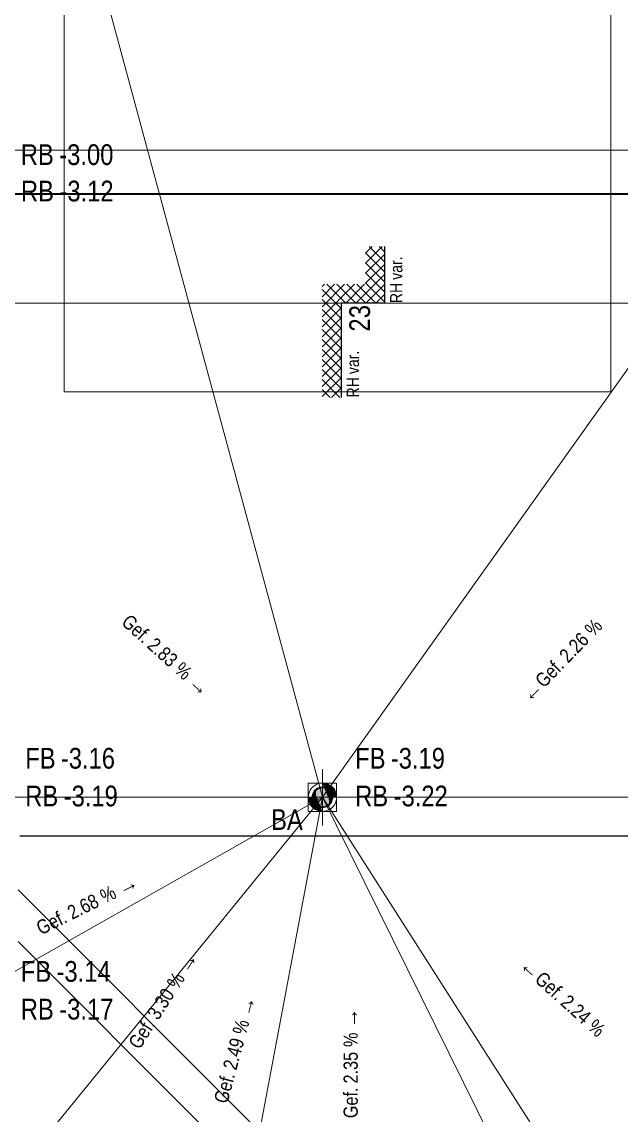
# Model space of a CAD drawing. Extents: x 885 to 2021, y 330 to 1122.
# Drawn here: x 1390.5 to 1454.1, y 655.9 to 771.8 of the extents above; entities that cross this region are included whole.
import ezdxf
from ezdxf.lldxf.tags import DXFTag

# ---------------------------------------------------------------- set-up
doc = ezdxf.new("R2010")
doc.units = 0
doc.layers.get('0').update_dxf_attribs({"lineweight": 18})
for name, color, linetype, lineweight in [('027 Oberhalb Neu', 7, 'Continuous', 25), ('030 Bodenaufbauten Neu', 7, 'Continuous', 25), ('035 Decken Neu', 7, 'Continuous', 25), ('060 Möbel Einbau Neu', 7, 'Continuous', 25), ('111 Bemassung Ausführung Koten Neu', 7, 'Continuous', 25), ('160 Beschriftungen Ausführung Neu', 7, 'Continuous', 25), ('320 Sanitär Neu', 7, 'Continuous', 25), ('322 Sanitär Beschriftung Neu', 7, 'Continuous', 25)]:
    doc.layers.add(name, color=color, linetype=linetype, lineweight=lineweight)
doc.layers.add('S_Regenwasser_Einlage', color=7, linetype='fein_strichliert-A0T8DHYQAL', lineweight=25, true_color=0x0066cc)
doc.layers.add('S_Schmutzwasser_Einlage', color=7, linetype='fein_strichliert-A0T8DHYQAL', lineweight=25, true_color=0xcc6600)
doc.styles.get("Standard").update_dxf_attribs({"font": 'arial.ttf'})
tags = doc.linetypes.add('fein_strichliert-A0T8DHYQAL', pattern=[4, 1, -2, 1]).pattern_tags.tags
tags[8:9] = [DXFTag(74, 4), DXFTag(75, 0), DXFTag(340, '0'), DXFTag(46, 0.0), DXFTag(50, 0.0), DXFTag(44, 0.0), DXFTag(45, 0.0)]
tags[6:7] = [DXFTag(74, 4), DXFTag(75, 0), DXFTag(340, '0'), DXFTag(46, 0.0), DXFTag(50, 0.0), DXFTag(44, 0.0), DXFTag(45, 0.0)]
tags[4:5] = [DXFTag(74, 4), DXFTag(75, 0), DXFTag(340, '0'), DXFTag(46, 0.0), DXFTag(50, 0.0), DXFTag(44, 0.0), DXFTag(45, 0.0)]
tags = doc.linetypes.add('Strich 3_1mm Kanten', pattern=[0.004, 0.003, -0.001]).pattern_tags.tags
tags[6:7] = [DXFTag(74, 4), DXFTag(75, 0), DXFTag(340, '0'), DXFTag(46, 1.0), DXFTag(50, 0.0), DXFTag(44, 0.0), DXFTag(45, 0.0)]
tags[4:5] = [DXFTag(74, 4), DXFTag(75, 0), DXFTag(340, '0'), DXFTag(46, 1.0), DXFTag(50, 0.0), DXFTag(44, 0.0), DXFTag(45, 0.0)]
tags = doc.linetypes.add('Strichpunkt 3_1_1mm Achsen', pattern=[0.005, 0.003, -0.001, 0, -0.001]).pattern_tags.tags
tags[10:11] = [DXFTag(74, 4), DXFTag(75, 0), DXFTag(340, '0'), DXFTag(46, 1.0), DXFTag(50, 0.0), DXFTag(44, 0.0), DXFTag(45, 0.0)]
tags[8:9] = [DXFTag(74, 4), DXFTag(75, 0), DXFTag(340, '0'), DXFTag(46, 1.0), DXFTag(50, 0.0), DXFTag(44, 0.0), DXFTag(45, 0.0)]
tags[6:7] = [DXFTag(74, 4), DXFTag(75, 0), DXFTag(340, '0'), DXFTag(46, 1.0), DXFTag(50, 0.0), DXFTag(44, 0.0), DXFTag(45, 0.0)]
tags[4:5] = [DXFTag(74, 4), DXFTag(75, 0), DXFTag(340, '0'), DXFTag(46, 1.0), DXFTag(50, 0.0), DXFTag(44, 0.0), DXFTag(45, 0.0)]
tags = doc.linetypes.add('Unsichtbare Linie', pattern='A,0,[1,5773_032 -1.UG1.shx,S=10,R=0,X=0,Y=0],-10,0', length=10).pattern_tags.tags
tags[14:15] = [DXFTag(74, 4), DXFTag(75, 0), DXFTag(340, '0'), DXFTag(46, 1.0), DXFTag(50, 0.0), DXFTag(44, 0.0), DXFTag(45, 0.0)]
tags[12:13] = [DXFTag(74, 4), DXFTag(75, 0), DXFTag(340, '0'), DXFTag(46, 1.0), DXFTag(50, 0.0), DXFTag(44, 0.0), DXFTag(45, 0.0)]

# ---------------------------------------------------------------- blocks, each defined once
blk = doc.blocks.new('Referenz-A0T8DHYSAL', base_point=(1035.58, 400))
at = {"layer": 'S_Regenwasser_Einlage', "color": 0, "lineweight": -2}
blk.add_line((1390.28, 685.5), (1482.87, 685.5), dxfattribs=at)
at = {"layer": 'S_Schmutzwasser_Einlage', "color": 0, "lineweight": -2}
for p, q in [((1390.09, 679.8), (1414.76, 655.12)), ((1390.09, 674.3), (1409.86, 654.52))]:
    blk.add_line(p, q, dxfattribs=at)
blk = doc.blocks.new('Referenz-A0T8DHYUAL', base_point=(896.59, 372.19))
at = {"layer": '027 Oberhalb Neu', "color": 0, "linetype": 'Strichpunkt 3_1_1mm Achsen', "lineweight": 13, "ltscale": 0.0169}
blk.add_line((1597.28, 758.2), (1100.38, 758.2), dxfattribs=at)
at = {"layer": '027 Oberhalb Neu', "color": 0, "linetype": 'Strichpunkt 3_1_1mm Achsen', "lineweight": 35, "ltscale": 0.1225}
blk.add_line((1105.18, 753.6), (1596.54, 753.6), dxfattribs=at)
at = {"layer": '030 Bodenaufbauten Neu', "color": 0, "linetype": 'Unsichtbare Linie', "lineweight": 13, "ltscale": 0.0169}
for p, q in [((1524.31, 832.6), (1422.38, 689.6)), ((1422.38, 689.6), (1524.31, 832.6)), ((1387.38, 819.1), (1422.38, 689.6)), ((1382.38, 640.6), (1422.38, 689.6)), ((1422.38, 689.6), (1382.38, 640.6)), ((1422.38, 689.6), (1387.38, 669.83)), ((1422.38, 689.6), (1387.38, 503.23)), ((1387.38, 669.83), (1422.38, 689.6)), ((1387.38, 689.6), (1422.38, 689.6)), ((1422.38, 689.6), (1387.38, 689.6)), ((1422.38, 689.6), (1525.4, 481.6)), ((1527.88, 524.6), (1422.38, 689.6)), ((1527.88, 689.6), (1422.38, 689.6)), ((1422.38, 689.6), (1527.88, 524.6)), ((1525.4, 481.6), (1422.38, 689.6)), ((1422.38, 689.6), (1527.88, 689.6))]:
    blk.add_line(p, q, dxfattribs=at)
at = {"layer": '030 Bodenaufbauten Neu', "color": 0, "linetype": 'Unsichtbare Linie', "lineweight": 13, "ltscale": 0.002197}
for p, q in [((1422.38, 689.6), (1387.38, 819.1)), ((1387.38, 503.23), (1422.38, 689.6))]:
    blk.add_line(p, q, dxfattribs=at)
at = {"layer": '035 Decken Neu', "color": 0, "linetype": 'Strich 3_1mm Kanten', "lineweight": 13, "ltscale": 0.0169}
for p, q in [((1382.38, 837.6), (1422.38, 689.6)), ((1422.38, 689.6), (1527.88, 837.6)), ((1422.38, 689.6), (1382.38, 476.6)), ((1422.38, 689.6), (1387.38, 689.6)), ((1527.88, 476.6), (1422.38, 689.6)), ((1527.88, 689.6), (1422.38, 689.6))]:
    blk.add_line(p, q, dxfattribs=at)
at = {"layer": '035 Decken Neu', "color": 0, "linetype": 'Strichpunkt 3_1_1mm Achsen', "lineweight": 13, "ltscale": 0.002197}
blk.add_line((1382.38, 742), (1527.88, 742), dxfattribs=at)
at = {"layer": '060 Möbel Einbau Neu', "color": 0, "lineweight": 13}
for p, q in [((1394.98, 732.6), (1394.98, 832.6)), ((1452.98, 732.6), (1452.98, 832.6)), ((1452.98, 732.6), (1394.98, 732.6))]:
    blk.add_line(p, q, dxfattribs=at)
at = {"layer": '111 Bemassung Ausführung Koten Neu', "color": 0, "lineweight": 13}
for p, q in [((1422.38, 686.6), (1422.38, 692.6)), ((1422.38, 686.6), (1422.38, 692.6)), ((1419.38, 689.6), (1425.38, 689.6)), ((1419.38, 689.6), (1425.38, 689.6))]:
    blk.add_line(p, q, dxfattribs=at)
at = {"layer": '111 Bemassung Ausführung Koten Neu', "color": 0, "linetype": 'Continuous', "lineweight": 13, "ltscale": 0.0169}
for p, q in [((1421.63, 690.9), (1421.47, 690.79)), ((1421.63, 690.9), (1421.47, 690.79)), ((1421.8, 690.99), (1421.63, 690.9)), ((1421.8, 690.99), (1421.63, 690.9)), ((1421.99, 691.05), (1421.8, 690.99)), ((1421.99, 691.05), (1421.8, 690.99)), ((1422.18, 691.09), (1421.99, 691.05)), ((1422.18, 691.09), (1421.99, 691.05)), ((1422.38, 691.1), (1422.18, 691.09)), ((1422.38, 691.1), (1422.18, 691.09)), ((1422.57, 691.09), (1422.38, 691.1)), ((1422.57, 691.09), (1422.38, 691.1)), ((1422.77, 691.05), (1422.57, 691.09)), ((1422.77, 691.05), (1422.57, 691.09)), ((1422.95, 690.99), (1422.77, 691.05)), ((1422.95, 690.99), (1422.77, 691.05)), ((1423.13, 690.9), (1422.95, 690.99)), ((1423.13, 690.9), (1422.95, 690.99)), ((1423.29, 690.79), (1423.13, 690.9)), ((1423.29, 690.79), (1423.13, 690.9)), ((1420.89, 689.8), (1420.88, 689.6)), ((1420.89, 689.8), (1420.88, 689.6)), ((1420.93, 689.99), (1420.89, 689.8)), ((1420.93, 689.99), (1420.89, 689.8)), ((1420.99, 690.18), (1420.93, 689.99)), ((1420.99, 690.18), (1420.93, 689.99)), ((1421.08, 690.35), (1420.99, 690.18)), ((1421.08, 690.35), (1420.99, 690.18)), ((1421.19, 690.52), (1421.08, 690.35)), ((1421.19, 690.52), (1421.08, 690.35)), ((1421.32, 690.66), (1421.19, 690.52)), ((1421.32, 690.66), (1421.19, 690.52)), ((1421.47, 690.79), (1421.32, 690.66)), ((1421.47, 690.79), (1421.32, 690.66)), ((1423.44, 690.66), (1423.29, 690.79)), ((1423.44, 690.66), (1423.29, 690.79)), ((1423.57, 690.52), (1423.44, 690.66)), ((1423.57, 690.52), (1423.44, 690.66)), ((1423.68, 690.35), (1423.57, 690.52)), ((1423.68, 690.35), (1423.57, 690.52)), ((1423.76, 690.18), (1423.68, 690.35)), ((1423.76, 690.18), (1423.68, 690.35)), ((1423.83, 689.99), (1423.76, 690.18)), ((1423.83, 689.99), (1423.76, 690.18)), ((1423.87, 689.8), (1423.83, 689.99)), ((1423.87, 689.8), (1423.83, 689.99)), ((1423.88, 689.6), (1423.87, 689.8)), ((1423.88, 689.6), (1423.87, 689.8)), ((1420.88, 689.6), (1420.89, 689.41)), ((1420.88, 689.6), (1420.89, 689.41)), ((1420.89, 689.41), (1420.93, 689.21)), ((1420.89, 689.41), (1420.93, 689.21)), ((1420.93, 689.21), (1420.99, 689.03)), ((1420.93, 689.21), (1420.99, 689.03)), ((1420.99, 689.03), (1421.08, 688.85)), ((1420.99, 689.03), (1421.08, 688.85)), ((1421.08, 688.85), (1421.19, 688.69)), ((1421.08, 688.85), (1421.19, 688.69)), ((1421.19, 688.69), (1421.32, 688.54)), ((1421.19, 688.69), (1421.32, 688.54)), ((1421.32, 688.54), (1421.47, 688.41)), ((1421.32, 688.54), (1421.47, 688.41)), ((1423.29, 688.41), (1423.44, 688.54)), ((1423.29, 688.41), (1423.44, 688.54)), ((1423.44, 688.54), (1423.57, 688.69)), ((1423.44, 688.54), (1423.57, 688.69)), ((1423.57, 688.69), (1423.68, 688.85)), ((1423.57, 688.69), (1423.68, 688.85)), ((1423.68, 688.85), (1423.76, 689.03)), ((1423.68, 688.85), (1423.76, 689.03)), ((1423.76, 689.03), (1423.83, 689.21)), ((1423.76, 689.03), (1423.83, 689.21)), ((1423.83, 689.21), (1423.87, 689.41)), ((1423.83, 689.21), (1423.87, 689.41)), ((1423.87, 689.41), (1423.88, 689.6)), ((1423.87, 689.41), (1423.88, 689.6)), ((1421.47, 688.41), (1421.63, 688.3)), ((1421.47, 688.41), (1421.63, 688.3)), ((1421.63, 688.3), (1421.8, 688.22)), ((1421.63, 688.3), (1421.8, 688.22)), ((1421.8, 688.22), (1421.99, 688.15)), ((1421.8, 688.22), (1421.99, 688.15)), ((1421.99, 688.15), (1422.18, 688.12)), ((1421.99, 688.15), (1422.18, 688.12)), ((1422.18, 688.12), (1422.38, 688.1)), ((1422.18, 688.12), (1422.38, 688.1)), ((1422.38, 688.1), (1422.57, 688.12)), ((1422.38, 688.1), (1422.57, 688.12)), ((1422.57, 688.12), (1422.77, 688.15)), ((1422.57, 688.12), (1422.77, 688.15)), ((1422.77, 688.15), (1422.95, 688.22)), ((1422.77, 688.15), (1422.95, 688.22)), ((1422.95, 688.22), (1423.13, 688.3)), ((1422.95, 688.22), (1423.13, 688.3)), ((1423.13, 688.3), (1423.29, 688.41)), ((1423.13, 688.3), (1423.29, 688.41))]:
    blk.add_line(p, q, dxfattribs=at)
at = {"layer": '111 Bemassung Ausführung Koten Neu', "color": 0, "linetype": 'Continuous', "lineweight": 0, "ltscale": 0.0169}
for points in [[(1422.38, 689.6), (1422.95, 689.6), (1422.38, 691.1)], [(1422.95, 690.99), (1422.42, 690.99), (1422.38, 691.1)], [(1422.95, 689.6), (1422.95, 690.99), (1422.42, 690.99)], [(1422.95, 689.6), (1423.44, 689.6), (1422.95, 690.99)], [(1423.44, 690.66), (1423.07, 690.66), (1422.95, 690.99)], [(1423.44, 689.6), (1423.44, 690.66), (1423.07, 690.66)], [(1423.44, 689.6), (1423.76, 689.6), (1423.44, 690.66)], [(1423.76, 690.18), (1423.59, 690.18), (1423.44, 690.66)], [(1423.76, 689.6), (1423.76, 690.18), (1423.59, 690.18)], [(1423.76, 689.6), (1423.88, 689.6), (1423.76, 690.18)], [(1420.99, 689.03), (1420.99, 689.6), (1420.88, 689.6)], [(1421.17, 689.03), (1420.99, 689.03), (1420.99, 689.6)], [(1421.32, 688.54), (1421.32, 689.6), (1420.99, 689.6)], [(1421.32, 688.54), (1421.17, 689.03), (1420.99, 689.03)], [(1421.69, 688.54), (1421.32, 688.54), (1421.32, 689.6)], [(1421.8, 688.22), (1421.8, 689.6), (1421.32, 689.6)], [(1421.8, 688.22), (1421.69, 688.54), (1421.32, 688.54)], [(1422.33, 688.22), (1421.8, 688.22), (1421.8, 689.6)], [(1422.38, 688.1), (1422.38, 689.6), (1421.8, 689.6)], [(1422.38, 688.1), (1422.33, 688.22), (1421.8, 688.22)]]:
    blk.add_solid(points, dxfattribs=at)
at = {"layer": '160 Beschriftungen Ausführung Neu', "color": 0, "linetype": 'Continuous', "lineweight": 13, "ltscale": 0.0169}
for p, q in [((1426.95, 747.28), (1427.67, 748)), ((1426.95, 746.22), (1428.73, 748)), ((1428.95, 746.39), (1427.33, 748)), ((1428.95, 747.45), (1428.39, 748)), ((1428.95, 745.33), (1426.95, 747.33)), ((1426.95, 745.16), (1428.95, 747.16)), ((1428.95, 744.27), (1426.95, 746.27)), ((1426.95, 744.1), (1428.95, 746.1)), ((1425.91, 742), (1428.95, 745.04)), ((1428.95, 743.21), (1426.95, 745.21)), ((1422.35, 743.75), (1422.61, 744)), ((1422.35, 742.68), (1423.67, 744)), ((1422.35, 741.62), (1424.73, 744)), ((1422.35, 740.56), (1425.79, 744)), ((1424.35, 741.44), (1422.35, 743.44)), ((1424.85, 742), (1422.85, 744)), ((1425.91, 742), (1423.91, 744)), ((1424.85, 742), (1426.85, 744)), ((1426.97, 742), (1424.97, 744)), ((1428.03, 742), (1426.03, 744)), ((1428.95, 742.15), (1426.95, 744.15)), ((1426.97, 742), (1428.95, 743.98)), ((1424.35, 740.38), (1422.35, 742.38)), ((1428.03, 742), (1428.95, 742.92)), ((1422.35, 739.5), (1424.35, 741.5)), ((1424.35, 739.32), (1422.35, 741.32)), ((1422.35, 738.44), (1424.35, 740.44)), ((1424.35, 738.26), (1422.35, 740.26)), ((1422.35, 737.38), (1424.35, 739.38)), ((1424.35, 737.2), (1422.35, 739.2)), ((1422.35, 736.32), (1424.35, 738.32)), ((1424.35, 736.14), (1422.35, 738.14)), ((1422.35, 735.26), (1424.35, 737.26)), ((1424.35, 735.08), (1422.35, 737.08)), ((1422.35, 734.2), (1424.35, 736.2)), ((1424.35, 734.02), (1422.35, 736.02)), ((1422.35, 733.14), (1424.35, 735.14)), ((1424.35, 732.96), (1422.35, 734.96)), ((1422.35, 732.08), (1424.35, 734.08)), ((1424.24, 732), (1422.35, 733.9)), ((1423.18, 732), (1422.35, 732.84)), ((1423.33, 732), (1424.35, 733.02))]:
    blk.add_line(p, q, dxfattribs=at)
at = {"layer": '160 Beschriftungen Ausführung Neu', "color": 0, "linetype": 'Continuous', "lineweight": -2, "ltscale": 0.0625}
for p, q in [((1428.95, 748), (1428.95, 742)), ((1428.95, 742), (1424.35, 742)), ((1424.35, 742), (1424.35, 732))]:
    blk.add_line(p, q, dxfattribs=at)
at = {"layer": '320 Sanitär Neu', "color": 0, "lineweight": 13}
for p, q in [((1420.88, 691.1), (1420.88, 688.1)), ((1423.88, 691.1), (1420.88, 691.1)), ((1423.88, 688.1), (1423.88, 691.1)), ((1421.51, 690.1), (1421.4, 690.1)), ((1421.51, 689.1), (1421.4, 689.1)), ((1420.88, 688.1), (1423.88, 688.1))]:
    blk.add_line(p, q, dxfattribs=at)
at = {"layer": '320 Sanitär Neu', "color": 0, "linetype": 'Continuous', "lineweight": 13, "ltscale": 0.0169}
for p, q in [((1421.29, 689.75), (1421.28, 689.6)), ((1421.32, 689.89), (1421.29, 689.75)), ((1421.36, 690.02), (1421.32, 689.89)), ((1421.43, 690.15), (1421.36, 690.02)), ((1421.39, 689.73), (1421.38, 689.6)), ((1421.41, 689.86), (1421.39, 689.73)), ((1421.45, 689.99), (1421.41, 689.86)), ((1421.51, 690.27), (1421.43, 690.15)), ((1421.51, 690.1), (1421.45, 689.99)), ((1421.6, 690.38), (1421.51, 690.27)), ((1421.59, 690.21), (1421.51, 690.1)), ((1421.67, 690.31), (1421.59, 690.21)), ((1421.71, 690.48), (1421.6, 690.38)), ((1421.77, 690.4), (1421.67, 690.31)), ((1421.83, 690.56), (1421.71, 690.48)), ((1421.88, 690.47), (1421.77, 690.4)), ((1421.96, 690.62), (1421.83, 690.56)), ((1422, 690.53), (1421.88, 690.47)), ((1422.09, 690.67), (1421.96, 690.62)), ((1422.12, 690.57), (1422, 690.53)), ((1422.23, 690.69), (1422.09, 690.67)), ((1422.25, 690.59), (1422.12, 690.57)), ((1422.38, 690.7), (1422.23, 690.69)), ((1422.38, 690.6), (1422.25, 690.59)), ((1422.52, 690.69), (1422.38, 690.7)), ((1422.51, 690.59), (1422.38, 690.6)), ((1422.64, 690.57), (1422.51, 690.59)), ((1422.66, 690.67), (1422.52, 690.69)), ((1422.76, 690.53), (1422.64, 690.57)), ((1422.8, 690.62), (1422.66, 690.67)), ((1422.88, 690.47), (1422.76, 690.53)), ((1422.93, 690.56), (1422.8, 690.62)), ((1422.99, 690.4), (1422.88, 690.47)), ((1423.05, 690.48), (1422.93, 690.56)), ((1423.09, 690.31), (1422.99, 690.4)), ((1423.16, 690.38), (1423.05, 690.48)), ((1423.17, 690.21), (1423.09, 690.31)), ((1423.25, 690.27), (1423.16, 690.38)), ((1423.24, 690.1), (1423.17, 690.21)), ((1423.3, 689.99), (1423.24, 690.1)), ((1423.33, 690.15), (1423.25, 690.27)), ((1423.34, 689.86), (1423.3, 689.99)), ((1423.39, 690.02), (1423.33, 690.15)), ((1423.37, 689.73), (1423.34, 689.86)), ((1423.38, 689.6), (1423.37, 689.73)), ((1423.44, 689.89), (1423.39, 690.02)), ((1423.47, 689.75), (1423.44, 689.89)), ((1423.48, 689.6), (1423.47, 689.75)), ((1421.28, 689.6), (1421.29, 689.46)), ((1421.29, 689.46), (1421.32, 689.32)), ((1421.32, 689.32), (1421.36, 689.18)), ((1421.36, 689.18), (1421.43, 689.05)), ((1421.38, 689.6), (1421.39, 689.47)), ((1421.39, 689.47), (1421.41, 689.34)), ((1421.41, 689.34), (1421.45, 689.22)), ((1421.43, 689.05), (1421.51, 688.93)), ((1421.45, 689.22), (1421.51, 689.1)), ((1421.51, 689.1), (1421.59, 688.99)), ((1421.51, 688.93), (1421.6, 688.82)), ((1421.59, 688.99), (1421.67, 688.9)), ((1421.6, 688.82), (1421.71, 688.73)), ((1421.67, 688.9), (1421.77, 688.81)), ((1421.71, 688.73), (1421.83, 688.65)), ((1421.77, 688.81), (1421.88, 688.74)), ((1421.83, 688.65), (1421.96, 688.59)), ((1421.88, 688.74), (1422, 688.68)), ((1421.96, 688.59), (1422.09, 688.54)), ((1422, 688.68), (1422.12, 688.64)), ((1422.09, 688.54), (1422.23, 688.51)), ((1422.12, 688.64), (1422.25, 688.61)), ((1422.25, 688.61), (1422.38, 688.6)), ((1422.38, 688.6), (1422.51, 688.61)), ((1422.51, 688.61), (1422.64, 688.64)), ((1422.52, 688.51), (1422.66, 688.54)), ((1422.64, 688.64), (1422.76, 688.68)), ((1422.66, 688.54), (1422.8, 688.59)), ((1422.76, 688.68), (1422.88, 688.74)), ((1422.8, 688.59), (1422.93, 688.65)), ((1422.88, 688.74), (1422.99, 688.81)), ((1422.93, 688.65), (1423.05, 688.73)), ((1422.99, 688.81), (1423.09, 688.9)), ((1423.05, 688.73), (1423.16, 688.82)), ((1423.09, 688.9), (1423.17, 688.99)), ((1423.16, 688.82), (1423.25, 688.93)), ((1423.17, 688.99), (1423.24, 689.1)), ((1423.24, 689.1), (1423.3, 689.22)), ((1423.25, 688.93), (1423.33, 689.05)), ((1423.3, 689.22), (1423.34, 689.34)), ((1423.33, 689.05), (1423.39, 689.18)), ((1423.34, 689.34), (1423.37, 689.47)), ((1423.37, 689.47), (1423.38, 689.6)), ((1423.39, 689.18), (1423.44, 689.32)), ((1423.44, 689.32), (1423.47, 689.46)), ((1423.47, 689.46), (1423.48, 689.6)), ((1422.23, 688.51), (1422.38, 688.5)), ((1422.38, 688.5), (1422.52, 688.51))]:
    blk.add_line(p, q, dxfattribs=at)
at = {"layer": '320 Sanitär Neu', "color": 0, "linetype": 'Continuous', "lineweight": 0, "ltscale": 0.0169}
for points in [[(1421.29, 689.6), (1421.28, 689.6), (1421.29, 689.78)], [(1421.29, 689.6), (1421.28, 689.6), (1421.29, 689.77)], [(1421.33, 689.77), (1421.29, 689.77), (1421.33, 689.94)], [(1421.33, 689.78), (1421.29, 689.78), (1421.33, 689.94)], [(1421.32, 689.43), (1421.29, 689.43), (1421.29, 689.78)], [(1421.33, 689.26), (1421.33, 689.78), (1421.29, 689.78)], [(1421.32, 689.43), (1421.29, 689.43), (1421.29, 689.77)], [(1421.33, 689.26), (1421.33, 689.77), (1421.29, 689.77)], [(1421.38, 689.94), (1421.33, 689.94), (1421.38, 690.06)], [(1421.38, 689.94), (1421.33, 689.94), (1421.38, 690.05)], [(1421.37, 689.26), (1421.33, 689.26), (1421.33, 689.94)], [(1421.38, 689.15), (1421.38, 689.94), (1421.33, 689.94)], [(1421.37, 689.26), (1421.33, 689.26), (1421.33, 689.94)], [(1421.38, 689.68), (1421.38, 689.94), (1421.33, 689.94)], [(1421.38, 689.53), (1421.36, 689.53), (1421.33, 689.94)], [(1421.38, 689.68), (1421.36, 689.68), (1421.33, 689.94)], [(1421.4, 690.06), (1421.38, 690.06), (1421.4, 690.1)], [(1421.39, 690.05), (1421.38, 690.05), (1421.39, 690.08)], [(1421.4, 689.79), (1421.38, 689.79), (1421.38, 690.06)], [(1421.4, 689.79), (1421.4, 690.06), (1421.38, 690.06)], [(1421.39, 689.76), (1421.38, 689.76), (1421.38, 690.05)], [(1421.39, 689.76), (1421.39, 690.05), (1421.38, 690.05)], [(1421.38, 689.68), (1421.4, 689.79), (1421.38, 689.79)], [(1421.38, 689.6), (1421.39, 689.76), (1421.38, 689.76)], [(1421.39, 689.6), (1421.38, 689.6), (1421.39, 689.76)], [(1421.4, 690.08), (1421.39, 690.08), (1421.4, 690.1)], [(1421.4, 689.79), (1421.39, 689.79), (1421.39, 690.08)], [(1421.4, 689.79), (1421.4, 690.08), (1421.39, 690.08)], [(1421.43, 689.76), (1421.39, 689.76), (1421.43, 689.91)], [(1421.39, 689.76), (1421.4, 689.79), (1421.39, 689.79)], [(1421.42, 689.45), (1421.39, 689.45), (1421.39, 689.76)], [(1421.43, 689.29), (1421.43, 689.76), (1421.39, 689.76)], [(1421.43, 690.1), (1421.4, 690.1), (1421.43, 690.15)], [(1421.43, 689.91), (1421.4, 689.91), (1421.4, 690.1)], [(1421.43, 689.91), (1421.43, 690.1), (1421.4, 690.1)], [(1421.4, 689.83), (1421.4, 689.83), (1421.4, 690.1)], [(1421.4, 689.83), (1421.4, 690.1), (1421.4, 690.1)], [(1421.45, 689.97), (1421.4, 689.97), (1421.4, 690.1)], [(1421.45, 689.97), (1421.45, 690.1), (1421.4, 690.1)], [(1421.4, 689.83), (1421.45, 689.97), (1421.4, 689.97)], [(1421.4, 689.79), (1421.43, 689.91), (1421.4, 689.91)], [(1421.4, 689.79), (1421.4, 689.83), (1421.4, 689.83)], [(1421.49, 690.15), (1421.43, 690.15), (1421.49, 690.25)], [(1421.49, 690.06), (1421.43, 690.06), (1421.43, 690.15)], [(1421.49, 690.06), (1421.49, 690.15), (1421.43, 690.15)], [(1421.43, 689.91), (1421.49, 690.06), (1421.43, 690.06)], [(1421.49, 689.91), (1421.43, 689.91), (1421.49, 690.06)], [(1421.48, 689.29), (1421.43, 689.29), (1421.43, 689.91)], [(1421.49, 689.15), (1421.49, 689.91), (1421.43, 689.91)], [(1421.45, 689.97), (1421.51, 690.1), (1421.45, 690.1)], [(1421.57, 690.25), (1421.49, 690.25), (1421.57, 690.34)], [(1421.49, 690.06), (1421.49, 690.06), (1421.49, 690.25)], [(1421.49, 690.06), (1421.49, 690.25), (1421.49, 690.25)], [(1421.49, 690.25), (1421.49, 690.25), (1421.49, 690.25)], [(1421.57, 690.19), (1421.49, 690.19), (1421.49, 690.25)], [(1421.57, 690.19), (1421.57, 690.25), (1421.49, 690.25)], [(1421.49, 690.06), (1421.57, 690.19), (1421.49, 690.19)], [(1421.57, 690.06), (1421.49, 690.06), (1421.57, 690.19)], [(1421.49, 690.06), (1421.49, 690.06), (1421.49, 690.06)], [(1421.56, 689.15), (1421.49, 689.15), (1421.49, 690.06)], [(1421.57, 689.01), (1421.57, 690.06), (1421.49, 690.06)], [(1421.6, 690.34), (1421.57, 690.34), (1421.6, 690.38)], [(1421.6, 690.23), (1421.57, 690.23), (1421.57, 690.34)], [(1421.6, 690.23), (1421.6, 690.34), (1421.57, 690.34)], [(1421.67, 690.19), (1421.57, 690.19), (1421.67, 690.31)], [(1421.57, 690.19), (1421.6, 690.23), (1421.57, 690.23)], [(1421.66, 689.01), (1421.57, 689.01), (1421.57, 690.19)], [(1421.67, 688.9), (1421.67, 690.19), (1421.57, 690.19)], [(1421.67, 690.38), (1421.6, 690.38), (1421.67, 690.44)], [(1421.67, 690.31), (1421.6, 690.31), (1421.6, 690.38)], [(1421.67, 690.31), (1421.67, 690.38), (1421.6, 690.38)], [(1421.6, 690.23), (1421.67, 690.31), (1421.6, 690.31)], [(1421.73, 690.44), (1421.67, 690.44), (1421.73, 690.49)], [(1421.73, 690.36), (1421.67, 690.36), (1421.67, 690.44)], [(1421.73, 690.36), (1421.73, 690.44), (1421.67, 690.44)], [(1421.79, 690.31), (1421.67, 690.31), (1421.79, 690.41)], [(1421.67, 690.31), (1421.73, 690.36), (1421.67, 690.36)], [(1421.78, 688.9), (1421.67, 688.9), (1421.67, 690.31)], [(1421.79, 688.79), (1421.79, 690.31), (1421.67, 690.31)], [(1421.79, 690.49), (1421.73, 690.49), (1421.79, 690.53)], [(1421.79, 690.41), (1421.73, 690.41), (1421.73, 690.49)], [(1421.79, 690.41), (1421.79, 690.49), (1421.73, 690.49)], [(1421.73, 690.36), (1421.79, 690.41), (1421.73, 690.41)], [(1421.88, 690.53), (1421.79, 690.53), (1421.88, 690.58)], [(1421.88, 690.47), (1421.79, 690.47), (1421.79, 690.53)], [(1421.88, 690.47), (1421.88, 690.53), (1421.79, 690.53)], [(1421.92, 690.41), (1421.79, 690.41), (1421.92, 690.49)], [(1421.79, 690.41), (1421.88, 690.47), (1421.79, 690.47)], [(1421.92, 688.79), (1421.79, 688.79), (1421.79, 690.41)], [(1421.92, 688.71), (1421.92, 690.41), (1421.79, 690.41)], [(1421.92, 690.58), (1421.88, 690.58), (1421.92, 690.6)], [(1421.92, 690.49), (1421.88, 690.49), (1421.88, 690.58)], [(1421.92, 690.49), (1421.92, 690.58), (1421.88, 690.58)], [(1421.88, 690.47), (1421.92, 690.49), (1421.88, 690.49)], [(1422.04, 690.6), (1421.92, 690.6), (1422.04, 690.65)], [(1422.04, 690.54), (1421.92, 690.54), (1421.92, 690.6)], [(1422.04, 690.54), (1422.04, 690.6), (1421.92, 690.6)], [(1422.07, 690.49), (1421.92, 690.49), (1422.07, 690.55)], [(1421.92, 690.49), (1422.04, 690.54), (1421.92, 690.54)], [(1422.06, 688.71), (1421.92, 688.71), (1421.92, 690.49)], [(1422.07, 688.65), (1422.07, 690.49), (1421.92, 690.49)], [(1422.07, 690.65), (1422.04, 690.65), (1422.07, 690.66)], [(1422.07, 690.55), (1422.04, 690.55), (1422.04, 690.65)], [(1422.07, 690.55), (1422.07, 690.65), (1422.04, 690.65)], [(1422.04, 690.54), (1422.07, 690.55), (1422.04, 690.55)], [(1422.21, 690.66), (1422.07, 690.66), (1422.21, 690.69)], [(1422.21, 690.59), (1422.07, 690.59), (1422.07, 690.66)], [(1422.21, 690.59), (1422.21, 690.66), (1422.07, 690.66)], [(1422.07, 690.55), (1422.21, 690.59), (1422.07, 690.59)], [(1422.22, 690.55), (1422.07, 690.55), (1422.22, 690.59)], [(1422.22, 688.65), (1422.07, 688.65), (1422.07, 690.55)], [(1422.22, 688.62), (1422.22, 690.55), (1422.07, 690.55)], [(1422.22, 690.59), (1422.21, 690.59), (1422.21, 690.69)], [(1422.22, 690.59), (1422.22, 690.69), (1422.21, 690.69)], [(1422.22, 690.69), (1422.21, 690.69), (1422.22, 690.69)], [(1422.21, 690.59), (1422.22, 690.59), (1422.21, 690.59)], [(1422.38, 690.69), (1422.22, 690.69), (1422.38, 690.7)], [(1422.38, 690.6), (1422.22, 690.6), (1422.22, 690.69)], [(1422.38, 690.6), (1422.38, 690.69), (1422.22, 690.69)], [(1422.22, 690.59), (1422.38, 690.6), (1422.22, 690.6)], [(1422.38, 690.59), (1422.22, 690.59), (1422.38, 690.6)], [(1422.38, 688.62), (1422.22, 688.62), (1422.22, 690.59)], [(1422.38, 688.6), (1422.38, 690.59), (1422.22, 690.59)], [(1422.52, 690.6), (1422.38, 690.6), (1422.38, 690.7)], [(1422.53, 690.69), (1422.4, 690.69), (1422.38, 690.7)], [(1422.53, 690.59), (1422.52, 690.6), (1422.38, 690.6)], [(1422.53, 688.62), (1422.38, 688.62), (1422.38, 690.6)], [(1422.53, 690.59), (1422.38, 690.59), (1422.38, 690.6)], [(1422.53, 688.62), (1422.53, 690.59), (1422.38, 690.59)], [(1422.53, 690.59), (1422.53, 690.69), (1422.4, 690.69)], [(1422.55, 690.59), (1422.53, 690.59), (1422.53, 690.69)], [(1422.55, 690.69), (1422.54, 690.69), (1422.53, 690.69)], [(1422.55, 690.59), (1422.55, 690.59), (1422.53, 690.59)], [(1422.69, 688.65), (1422.53, 688.65), (1422.53, 690.59)], [(1422.69, 690.55), (1422.54, 690.55), (1422.53, 690.59)], [(1422.55, 690.59), (1422.55, 690.69), (1422.54, 690.69)], [(1422.69, 688.65), (1422.69, 690.55), (1422.54, 690.55)], [(1422.65, 690.59), (1422.55, 690.59), (1422.55, 690.69)], [(1422.69, 690.66), (1422.58, 690.66), (1422.55, 690.69)], [(1422.69, 690.55), (1422.65, 690.59), (1422.55, 690.59)], [(1422.69, 690.55), (1422.69, 690.66), (1422.58, 690.66)], [(1422.71, 690.55), (1422.69, 690.55), (1422.69, 690.66)], [(1422.72, 690.65), (1422.69, 690.65), (1422.69, 690.66)], [(1422.72, 690.54), (1422.72, 690.65), (1422.69, 690.65)], [(1422.72, 690.54), (1422.71, 690.55), (1422.69, 690.55)], [(1422.83, 688.71), (1422.69, 688.71), (1422.69, 690.55)], [(1422.83, 690.49), (1422.69, 690.49), (1422.69, 690.55)], [(1422.83, 688.71), (1422.83, 690.49), (1422.69, 690.49)], [(1422.8, 690.54), (1422.72, 690.54), (1422.72, 690.65)], [(1422.83, 690.6), (1422.75, 690.6), (1422.72, 690.65)], [(1422.83, 690.49), (1422.8, 690.54), (1422.72, 690.54)], [(1422.83, 690.49), (1422.83, 690.6), (1422.75, 690.6)], [(1422.87, 690.49), (1422.83, 690.49), (1422.83, 690.6)], [(1422.88, 690.58), (1422.84, 690.58), (1422.83, 690.6)], [(1422.88, 690.47), (1422.87, 690.49), (1422.83, 690.49)], [(1422.97, 688.79), (1422.83, 688.79), (1422.83, 690.49)], [(1422.97, 690.41), (1422.84, 690.41), (1422.83, 690.49)], [(1422.88, 690.47), (1422.88, 690.58), (1422.84, 690.58)], [(1422.97, 688.79), (1422.97, 690.41), (1422.84, 690.41)], [(1422.94, 690.47), (1422.88, 690.47), (1422.88, 690.58)], [(1422.97, 690.53), (1422.91, 690.53), (1422.88, 690.58)], [(1422.97, 690.41), (1422.94, 690.47), (1422.88, 690.47)], [(1422.97, 690.41), (1422.97, 690.53), (1422.91, 690.53)], [(1423.01, 690.41), (1422.97, 690.41), (1422.97, 690.53)], [(1423.02, 690.49), (1422.98, 690.49), (1422.97, 690.53)], [(1423.02, 690.36), (1423.01, 690.41), (1422.97, 690.41)], [(1423.09, 688.9), (1422.97, 688.9), (1422.97, 690.41)], [(1423.09, 690.31), (1422.97, 690.31), (1422.97, 690.41)], [(1423.09, 688.9), (1423.09, 690.31), (1422.97, 690.31)], [(1423.02, 690.36), (1423.02, 690.49), (1422.98, 690.49)], [(1423.07, 690.36), (1423.02, 690.36), (1423.02, 690.49)], [(1423.09, 690.44), (1423.04, 690.44), (1423.02, 690.49)], [(1423.09, 690.31), (1423.07, 690.36), (1423.02, 690.36)], [(1423.09, 690.31), (1423.09, 690.44), (1423.04, 690.44)], [(1423.13, 690.31), (1423.09, 690.31), (1423.09, 690.44)], [(1423.16, 690.38), (1423.11, 690.38), (1423.09, 690.44)], [(1423.16, 690.23), (1423.13, 690.31), (1423.09, 690.31)], [(1423.19, 689.01), (1423.09, 689.01), (1423.09, 690.31)], [(1423.19, 690.19), (1423.09, 690.19), (1423.09, 690.31)], [(1423.19, 689.01), (1423.19, 690.19), (1423.09, 690.19)], [(1423.16, 690.23), (1423.16, 690.38), (1423.11, 690.38)], [(1423.18, 690.23), (1423.16, 690.23), (1423.16, 690.38)], [(1423.19, 690.34), (1423.16, 690.34), (1423.16, 690.38)], [(1423.19, 690.19), (1423.19, 690.34), (1423.16, 690.34)], [(1423.19, 690.19), (1423.18, 690.23), (1423.16, 690.23)], [(1423.23, 690.19), (1423.19, 690.19), (1423.19, 690.34)], [(1423.27, 690.25), (1423.21, 690.25), (1423.19, 690.34)], [(1423.27, 690.06), (1423.23, 690.19), (1423.19, 690.19)], [(1423.27, 689.15), (1423.19, 689.15), (1423.19, 690.19)], [(1423.27, 690.06), (1423.2, 690.06), (1423.19, 690.19)], [(1423.27, 689.15), (1423.27, 690.06), (1423.2, 690.06)], [(1423.27, 690.06), (1423.27, 690.25), (1423.21, 690.25)], [(1423.27, 690.06), (1423.27, 690.06), (1423.27, 690.25)], [(1423.27, 690.06), (1423.27, 690.25), (1423.27, 690.25)], [(1423.27, 690.25), (1423.27, 690.25), (1423.27, 690.25)], [(1423.3, 690.06), (1423.27, 690.06), (1423.27, 690.25)], [(1423.33, 690.15), (1423.29, 690.15), (1423.27, 690.25)], [(1423.27, 690.06), (1423.27, 690.06), (1423.27, 690.06)], [(1423.33, 689.91), (1423.3, 690.06), (1423.27, 690.06)], [(1423.33, 689.29), (1423.27, 689.29), (1423.27, 690.06)], [(1423.33, 689.91), (1423.28, 689.91), (1423.27, 690.06)], [(1423.33, 689.29), (1423.33, 689.91), (1423.28, 689.91)], [(1423.33, 689.91), (1423.33, 690.15), (1423.29, 690.15)], [(1423.35, 689.91), (1423.33, 689.91), (1423.33, 690.15)], [(1423.36, 690.1), (1423.33, 690.1), (1423.33, 690.15)], [(1423.36, 689.79), (1423.36, 690.1), (1423.33, 690.1)], [(1423.36, 689.79), (1423.35, 689.91), (1423.33, 689.91)], [(1423.37, 689.45), (1423.33, 689.45), (1423.33, 689.91)], [(1423.37, 689.76), (1423.34, 689.76), (1423.33, 689.91)], [(1423.37, 689.45), (1423.37, 689.76), (1423.34, 689.76)], [(1423.37, 689.79), (1423.36, 689.79), (1423.36, 690.1)], [(1423.37, 690.08), (1423.36, 690.08), (1423.36, 690.1)], [(1423.37, 689.76), (1423.37, 690.08), (1423.36, 690.08)], [(1423.37, 689.76), (1423.37, 689.79), (1423.36, 689.79)], [(1423.37, 689.76), (1423.37, 689.76), (1423.37, 690.08)], [(1423.38, 690.05), (1423.37, 690.05), (1423.37, 690.08)], [(1423.38, 689.6), (1423.38, 690.05), (1423.37, 690.05)], [(1423.38, 689.6), (1423.37, 689.76), (1423.37, 689.76)], [(1423.38, 689.6), (1423.37, 689.6), (1423.37, 689.76)], [(1423.42, 689.26), (1423.38, 689.26), (1423.38, 690.05)], [(1423.42, 689.94), (1423.38, 689.94), (1423.38, 690.05)], [(1423.42, 689.26), (1423.42, 689.94), (1423.38, 689.94)], [(1423.46, 689.43), (1423.42, 689.43), (1423.42, 689.94)], [(1423.46, 689.77), (1423.44, 689.77), (1423.42, 689.94)], [(1423.46, 689.43), (1423.46, 689.77), (1423.44, 689.77)], [(1423.48, 689.6), (1423.46, 689.6), (1423.46, 689.77)], [(1421.29, 689.43), (1421.29, 689.6), (1421.28, 689.6)], [(1421.29, 689.43), (1421.29, 689.6), (1421.28, 689.6)], [(1421.33, 689.26), (1421.32, 689.43), (1421.29, 689.43)], [(1421.33, 689.26), (1421.32, 689.43), (1421.29, 689.43)], [(1421.38, 689.15), (1421.37, 689.26), (1421.33, 689.26)], [(1421.38, 689.14), (1421.37, 689.26), (1421.33, 689.26)], [(1421.38, 689.53), (1421.38, 689.68), (1421.36, 689.68)], [(1421.38, 689.14), (1421.38, 689.53), (1421.36, 689.53)], [(1421.39, 689.15), (1421.38, 689.15), (1421.38, 689.6)], [(1421.39, 689.45), (1421.38, 689.45), (1421.38, 689.6)], [(1421.39, 689.45), (1421.39, 689.6), (1421.38, 689.6)], [(1421.4, 689.14), (1421.38, 689.14), (1421.38, 689.53)], [(1421.4, 689.41), (1421.39, 689.41), (1421.38, 689.53)], [(1421.39, 689.12), (1421.39, 689.45), (1421.38, 689.45)], [(1421.39, 689.12), (1421.39, 689.15), (1421.38, 689.15)], [(1421.4, 689.1), (1421.4, 689.14), (1421.38, 689.14)], [(1421.4, 689.12), (1421.39, 689.12), (1421.39, 689.45)], [(1421.4, 689.41), (1421.39, 689.41), (1421.39, 689.45)], [(1421.43, 689.29), (1421.42, 689.45), (1421.39, 689.45)], [(1421.4, 689.1), (1421.4, 689.41), (1421.39, 689.41)], [(1421.4, 689.1), (1421.4, 689.41), (1421.39, 689.41)], [(1421.4, 689.1), (1421.4, 689.12), (1421.39, 689.12)], [(1421.42, 689.1), (1421.4, 689.1), (1421.4, 689.41)], [(1421.43, 689.29), (1421.41, 689.29), (1421.4, 689.41)], [(1421.4, 689.1), (1421.4, 689.1), (1421.4, 689.41)], [(1421.4, 689.38), (1421.4, 689.38), (1421.4, 689.41)], [(1421.4, 689.1), (1421.4, 689.38), (1421.4, 689.38)], [(1421.4, 689.1), (1421.45, 689.1), (1421.4, 689.38)], [(1421.45, 689.24), (1421.43, 689.24), (1421.4, 689.38)], [(1421.43, 689.06), (1421.42, 689.1), (1421.4, 689.1)], [(1421.43, 689.06), (1421.43, 689.29), (1421.41, 689.29)], [(1421.47, 689.06), (1421.43, 689.06), (1421.43, 689.29)], [(1421.49, 689.15), (1421.45, 689.15), (1421.43, 689.29)], [(1421.49, 689.15), (1421.48, 689.29), (1421.43, 689.29)], [(1421.45, 689.1), (1421.45, 689.24), (1421.43, 689.24)], [(1421.49, 688.96), (1421.47, 689.06), (1421.43, 689.06)], [(1421.45, 689.1), (1421.51, 689.1), (1421.45, 689.24)], [(1421.49, 688.96), (1421.49, 689.15), (1421.45, 689.15)], [(1421.49, 688.96), (1421.49, 688.96), (1421.49, 689.15)], [(1421.49, 688.96), (1421.49, 689.15), (1421.49, 689.15)], [(1421.49, 689.15), (1421.49, 689.15), (1421.49, 689.15)], [(1421.54, 688.96), (1421.49, 688.96), (1421.49, 689.15)], [(1421.57, 689.01), (1421.53, 689.01), (1421.49, 689.15)], [(1421.57, 689.01), (1421.56, 689.15), (1421.49, 689.15)], [(1421.49, 688.96), (1421.49, 688.96), (1421.49, 688.96)], [(1421.57, 688.86), (1421.54, 688.96), (1421.49, 688.96)], [(1421.57, 688.86), (1421.57, 689.01), (1421.53, 689.01)], [(1421.59, 688.86), (1421.57, 688.86), (1421.57, 689.01)], [(1421.6, 688.98), (1421.58, 688.98), (1421.57, 689.01)], [(1421.67, 688.9), (1421.66, 689.01), (1421.57, 689.01)], [(1421.6, 688.82), (1421.59, 688.86), (1421.57, 688.86)], [(1421.6, 688.82), (1421.6, 688.98), (1421.58, 688.98)], [(1421.65, 688.82), (1421.6, 688.82), (1421.6, 688.98)], [(1421.67, 688.9), (1421.63, 688.9), (1421.6, 688.98)], [(1421.67, 688.76), (1421.65, 688.82), (1421.6, 688.82)], [(1421.67, 688.76), (1421.67, 688.9), (1421.63, 688.9)], [(1421.71, 688.76), (1421.67, 688.76), (1421.67, 688.9)], [(1421.73, 688.84), (1421.69, 688.84), (1421.67, 688.9)], [(1421.79, 688.79), (1421.78, 688.9), (1421.67, 688.9)], [(1421.73, 688.71), (1421.71, 688.76), (1421.67, 688.76)], [(1421.73, 688.71), (1421.73, 688.84), (1421.69, 688.84)], [(1421.78, 688.71), (1421.73, 688.71), (1421.73, 688.84)], [(1421.79, 688.79), (1421.75, 688.79), (1421.73, 688.84)], [(1421.79, 688.68), (1421.78, 688.71), (1421.73, 688.71)], [(1421.79, 688.68), (1421.79, 688.79), (1421.75, 688.79)], [(1421.85, 688.68), (1421.79, 688.68), (1421.79, 688.79)], [(1421.88, 688.74), (1421.82, 688.74), (1421.79, 688.79)], [(1421.92, 688.71), (1421.92, 688.79), (1421.79, 688.79)], [(1421.88, 688.62), (1421.85, 688.68), (1421.79, 688.68)], [(1421.88, 688.62), (1421.88, 688.74), (1421.82, 688.74)], [(1421.92, 688.62), (1421.88, 688.62), (1421.88, 688.74)], [(1421.92, 688.71), (1421.89, 688.71), (1421.88, 688.74)], [(1421.92, 688.6), (1421.92, 688.62), (1421.88, 688.62)], [(1421.92, 688.6), (1421.92, 688.71), (1421.89, 688.71)], [(1422, 688.6), (1421.92, 688.6), (1421.92, 688.71)], [(1422.04, 688.66), (1421.96, 688.66), (1421.92, 688.71)], [(1422.07, 688.65), (1422.06, 688.71), (1421.92, 688.71)], [(1422.04, 688.56), (1422, 688.6), (1421.92, 688.6)], [(1422.04, 688.56), (1422.04, 688.66), (1421.96, 688.66)], [(1422.07, 688.56), (1422.04, 688.56), (1422.04, 688.66)], [(1422.07, 688.65), (1422.04, 688.65), (1422.04, 688.66)], [(1422.07, 688.55), (1422.07, 688.65), (1422.04, 688.65)], [(1422.07, 688.55), (1422.07, 688.56), (1422.04, 688.56)], [(1422.17, 688.55), (1422.07, 688.55), (1422.07, 688.65)], [(1422.21, 688.62), (1422.1, 688.62), (1422.07, 688.65)], [(1422.22, 688.62), (1422.22, 688.65), (1422.07, 688.65)], [(1422.21, 688.52), (1422.17, 688.55), (1422.07, 688.55)], [(1422.21, 688.52), (1422.21, 688.62), (1422.1, 688.62)], [(1422.22, 688.52), (1422.21, 688.52), (1422.21, 688.62)], [(1422.22, 688.52), (1422.22, 688.62), (1422.21, 688.62)], [(1422.22, 688.62), (1422.21, 688.62), (1422.21, 688.62)], [(1422.36, 688.52), (1422.22, 688.52), (1422.22, 688.62)], [(1422.38, 688.6), (1422.24, 688.6), (1422.22, 688.62)], [(1422.38, 688.6), (1422.38, 688.62), (1422.22, 688.62)], [(1422.38, 688.5), (1422.38, 688.6), (1422.24, 688.6)], [(1422.53, 688.6), (1422.38, 688.6), (1422.53, 688.62)], [(1422.38, 688.6), (1422.53, 688.62), (1422.38, 688.62)], [(1422.53, 688.52), (1422.38, 688.52), (1422.38, 688.6)], [(1422.53, 688.52), (1422.53, 688.6), (1422.38, 688.6)], [(1422.53, 688.62), (1422.69, 688.65), (1422.53, 688.65)], [(1422.55, 688.52), (1422.53, 688.52), (1422.53, 688.62)], [(1422.55, 688.52), (1422.55, 688.62), (1422.53, 688.62)], [(1422.55, 688.62), (1422.53, 688.62), (1422.55, 688.62)], [(1422.69, 688.62), (1422.55, 688.62), (1422.69, 688.65)], [(1422.69, 688.55), (1422.55, 688.55), (1422.55, 688.62)], [(1422.69, 688.55), (1422.69, 688.62), (1422.55, 688.62)], [(1422.55, 688.52), (1422.69, 688.55), (1422.55, 688.55)], [(1422.69, 688.65), (1422.83, 688.71), (1422.69, 688.71)], [(1422.72, 688.65), (1422.69, 688.65), (1422.72, 688.66)], [(1422.72, 688.56), (1422.69, 688.56), (1422.69, 688.65)], [(1422.72, 688.56), (1422.72, 688.65), (1422.69, 688.65)], [(1422.69, 688.55), (1422.72, 688.56), (1422.69, 688.56)], [(1422.83, 688.66), (1422.72, 688.66), (1422.83, 688.71)], [(1422.83, 688.6), (1422.72, 688.6), (1422.72, 688.66)], [(1422.83, 688.6), (1422.83, 688.66), (1422.72, 688.66)], [(1422.72, 688.56), (1422.83, 688.6), (1422.72, 688.6)], [(1422.83, 688.71), (1422.97, 688.79), (1422.83, 688.79)], [(1422.88, 688.71), (1422.83, 688.71), (1422.88, 688.74)], [(1422.88, 688.62), (1422.83, 688.62), (1422.83, 688.71)], [(1422.88, 688.62), (1422.88, 688.71), (1422.83, 688.71)], [(1422.83, 688.6), (1422.88, 688.62), (1422.83, 688.62)], [(1422.97, 688.74), (1422.88, 688.74), (1422.97, 688.79)], [(1422.97, 688.68), (1422.88, 688.68), (1422.88, 688.74)], [(1422.97, 688.68), (1422.97, 688.74), (1422.88, 688.74)], [(1422.88, 688.62), (1422.97, 688.68), (1422.88, 688.68)], [(1422.97, 688.79), (1423.09, 688.9), (1422.97, 688.9)], [(1423.02, 688.79), (1422.97, 688.79), (1423.02, 688.84)], [(1423.02, 688.71), (1422.97, 688.71), (1422.97, 688.79)], [(1423.02, 688.71), (1423.02, 688.79), (1422.97, 688.79)], [(1422.97, 688.68), (1423.02, 688.71), (1422.97, 688.71)], [(1423.09, 688.84), (1423.02, 688.84), (1423.09, 688.9)], [(1423.09, 688.76), (1423.02, 688.76), (1423.02, 688.84)], [(1423.09, 688.76), (1423.09, 688.84), (1423.02, 688.84)], [(1423.02, 688.71), (1423.09, 688.76), (1423.02, 688.76)], [(1423.09, 688.9), (1423.19, 689.01), (1423.09, 689.01)], [(1423.16, 688.9), (1423.09, 688.9), (1423.16, 688.98)], [(1423.16, 688.82), (1423.09, 688.82), (1423.09, 688.9)], [(1423.16, 688.82), (1423.16, 688.9), (1423.09, 688.9)], [(1423.09, 688.76), (1423.16, 688.82), (1423.09, 688.82)], [(1423.19, 688.98), (1423.16, 688.98), (1423.19, 689.01)], [(1423.19, 688.86), (1423.16, 688.86), (1423.16, 688.98)], [(1423.19, 688.86), (1423.19, 688.98), (1423.16, 688.98)], [(1423.16, 688.82), (1423.19, 688.86), (1423.16, 688.86)], [(1423.27, 689.01), (1423.19, 689.01), (1423.27, 689.15)], [(1423.19, 689.01), (1423.27, 689.15), (1423.19, 689.15)], [(1423.27, 688.96), (1423.19, 688.96), (1423.19, 689.01)], [(1423.27, 688.96), (1423.27, 689.01), (1423.19, 689.01)], [(1423.19, 688.86), (1423.27, 688.96), (1423.19, 688.96)], [(1423.33, 689.15), (1423.27, 689.15), (1423.33, 689.29)], [(1423.27, 689.15), (1423.33, 689.29), (1423.27, 689.29)], [(1423.27, 688.96), (1423.27, 688.96), (1423.27, 689.15)], [(1423.27, 688.96), (1423.27, 689.15), (1423.27, 689.15)], [(1423.27, 689.15), (1423.27, 689.15), (1423.27, 689.15)], [(1423.33, 689.06), (1423.27, 689.06), (1423.27, 689.15)], [(1423.33, 689.06), (1423.33, 689.15), (1423.27, 689.15)], [(1423.27, 688.96), (1423.33, 689.06), (1423.27, 689.06)], [(1423.27, 688.96), (1423.27, 688.96), (1423.27, 688.96)], [(1423.33, 689.29), (1423.37, 689.45), (1423.33, 689.45)], [(1423.36, 689.29), (1423.33, 689.29), (1423.36, 689.41)], [(1423.36, 689.1), (1423.33, 689.1), (1423.33, 689.29)], [(1423.36, 689.1), (1423.36, 689.29), (1423.33, 689.29)], [(1423.33, 689.06), (1423.36, 689.1), (1423.33, 689.1)], [(1423.37, 689.41), (1423.36, 689.41), (1423.37, 689.45)], [(1423.37, 689.12), (1423.36, 689.12), (1423.36, 689.41)], [(1423.37, 689.12), (1423.37, 689.41), (1423.36, 689.41)], [(1423.36, 689.1), (1423.37, 689.12), (1423.36, 689.12)], [(1423.38, 689.45), (1423.37, 689.45), (1423.38, 689.6)], [(1423.37, 689.45), (1423.38, 689.6), (1423.37, 689.6)], [(1423.38, 689.15), (1423.37, 689.15), (1423.37, 689.45)], [(1423.38, 689.15), (1423.38, 689.45), (1423.37, 689.45)], [(1423.37, 689.12), (1423.38, 689.15), (1423.37, 689.15)], [(1423.38, 689.15), (1423.42, 689.26), (1423.38, 689.26)], [(1423.42, 689.26), (1423.46, 689.43), (1423.42, 689.43)], [(1423.46, 689.43), (1423.48, 689.6), (1423.46, 689.6)], [(1422.22, 688.52), (1422.22, 688.52), (1422.21, 688.52)], [(1422.38, 688.5), (1422.36, 688.52), (1422.22, 688.52)], [(1422.38, 688.5), (1422.53, 688.52), (1422.38, 688.52)], [(1422.53, 688.52), (1422.55, 688.52), (1422.53, 688.52)]]:
    blk.add_solid(points, dxfattribs=at)
at = {"layer": '111 Bemassung Ausführung Koten Neu', "color": 0, "linetype": 'Continuous', "lineweight": 13, "ltscale": 0.002197, "char_height": 2.2, "attachment_point": 1}
for s, insert in [('{\\fArial Narrow;RB}', (1390.38, 758.84)), ('{\\fArial Narrow;-3.00}', (1394.46, 758.84)), ('{\\fArial Narrow;RB}', (1390.4, 754.98)), ('{\\fArial Narrow;-3.12}', (1394.48, 754.98)), ('{\\fArial Narrow;FB}', (1390.85, 694.84)), ('{\\fArial Narrow;-3.16}', (1394.63, 694.84)), ('{\\fArial Narrow;FB}', (1425.85, 694.84)), ('{\\fArial Narrow;-3.19}', (1429.63, 694.84)), ('{\\fArial Narrow;-3.19}', (1394.93, 690.84)), ('{\\fArial Narrow;-3.22}', (1429.93, 690.84)), ('{\\fArial Narrow;RB}', (1390.85, 690.84)), ('{\\fArial Narrow;RB}', (1425.85, 690.84)), ('{\\fArial Narrow;FB}', (1390.38, 672.24)), ('{\\fArial Narrow;-3.14}', (1394.17, 672.24)), ('{\\fArial Narrow;RB}', (1390.38, 668.24)), ('{\\fArial Narrow;-3.17}', (1394.46, 668.24))]:
    blk.add_mtext(s, dxfattribs=dict(at, insert=insert))
at = {"layer": '160 Beschriftungen Ausführung Neu', "color": 0, "linetype": 'Continuous', "lineweight": 13, "ltscale": 0.0169, "attachment_point": 1}
for s, insert, char_height, rotation in [('{\\fArial Narrow;var.}', (1429.56, 744.47), 1.3, 90), ('{\\fArial Narrow;RH}', (1429.56, 742), 1.3, 90), ('{\\fArial Narrow;3}', (1425.23, 740.4), 2.2, 90), ('{\\fArial Narrow;2}', (1425.23, 738.97), 2.2, 90), ('{\\fArial Narrow;var.}', (1424.96, 734.47), 1.3, 90), ('{\\fArial Narrow;RH}', (1424.96, 732), 1.3, 90), ('{\\fArial Narrow;Gef.}', (1401.96, 709.13), 1.5, 317.9395), ('{\\fArial Narrow;%}', (1450.05, 707.59), 1.5, 45.9688), ('{\\fArial Narrow;2.83}', (1404.69, 706.66), 1.5, 317.9395), ('{\\fArial Narrow;2.26}', (1447.36, 704.81), 1.5, 45.9688), ('{\\fArial Narrow;%}', (1407.56, 704.07), 1.5, 317.9395), ('{\\fArial Narrow;Gef.}', (1444.8, 702.16), 1.5, 45.9688), ('{\\fArial;→}', (1409.06, 702.75), 1.5441, 317.9395), ('{\\fArial;←}', (1443.27, 700.61), 1.5441, 45.9688), ('{\\fArial Narrow;2.68}', (1395.15, 677.94), 1.5, 26.4095), ('{\\fArial Narrow;%}', (1398.61, 679.66), 1.5, 26.4095), ('{\\fArial;→}', (1400.39, 680.56), 1.5418, 26.4095), ('{\\fArial Narrow;Gef.}', (1391.85, 676.3), 1.5, 26.4095), ('{\\fArial;→}', (1406.83, 671.62), 1.5418, 57.3541), ('{\\fArial;←}', (1444.19, 672.75), 1.5441, 317.9395), ('{\\fArial Narrow;%}', (1405.77, 669.94), 1.5, 57.3541), ('{\\fArial Narrow;Gef.}', (1445.8, 671.26), 1.5, 317.9395), ('{\\fArial Narrow;3.30}', (1403.69, 666.7), 1.5, 57.3541), ('{\\fArial;→}', (1413.31, 666.64), 1.5418, 74.8388), ('{\\fArial Narrow;2.24}', (1448.53, 668.8), 1.5, 317.9395), ('{\\fArial;→}', (1424.6, 665.12), 1.5418, 90), ('{\\fArial Narrow;Gef.}', (1401.7, 663.58), 1.5, 57.3541), ('{\\fArial Narrow;%}', (1412.8, 664.71), 1.5, 74.8388), ('{\\fArial Narrow;%}', (1451.4, 666.21), 1.5, 317.9395), ('{\\fArial Narrow;%}', (1424.62, 663.13), 1.5, 90), ('{\\fArial Narrow;2.49}', (1411.79, 660.98), 1.5, 74.8388), ('{\\fArial Narrow;2.35}', (1424.62, 659.26), 1.5, 90), ('{\\fArial Narrow;Gef.}', (1410.83, 657.43), 1.5, 74.8388), ('{\\fArial Narrow;Gef.}', (1424.62, 655.58), 1.5, 90)]:
    blk.add_mtext(s, dxfattribs=dict(at, insert=insert, char_height=char_height, rotation=rotation))
at = {"layer": '322 Sanitär Beschriftung Neu', "color": 0, "linetype": 'Continuous', "lineweight": 13, "ltscale": 0.0169, "insert": (1416.93, 688.34), "char_height": 2.2, "attachment_point": 1}
blk.add_mtext('{\\fArial Narrow;BA}', dxfattribs=at)

msp = doc.modelspace()

# ---------------------------------------------------------------- block references
at = {"color": 8, "lineweight": 25, "ltscale": 0.25, "true_color": 0x808080}
for name, p in [('Referenz-A0T8DHYUAL', (896.59, 372.19)), ('Referenz-A0T8DHYSAL', (1035.58, 400))]:
    msp.add_blockref(name, p, dxfattribs=at)

doc.saveas('drawing.dxf')
